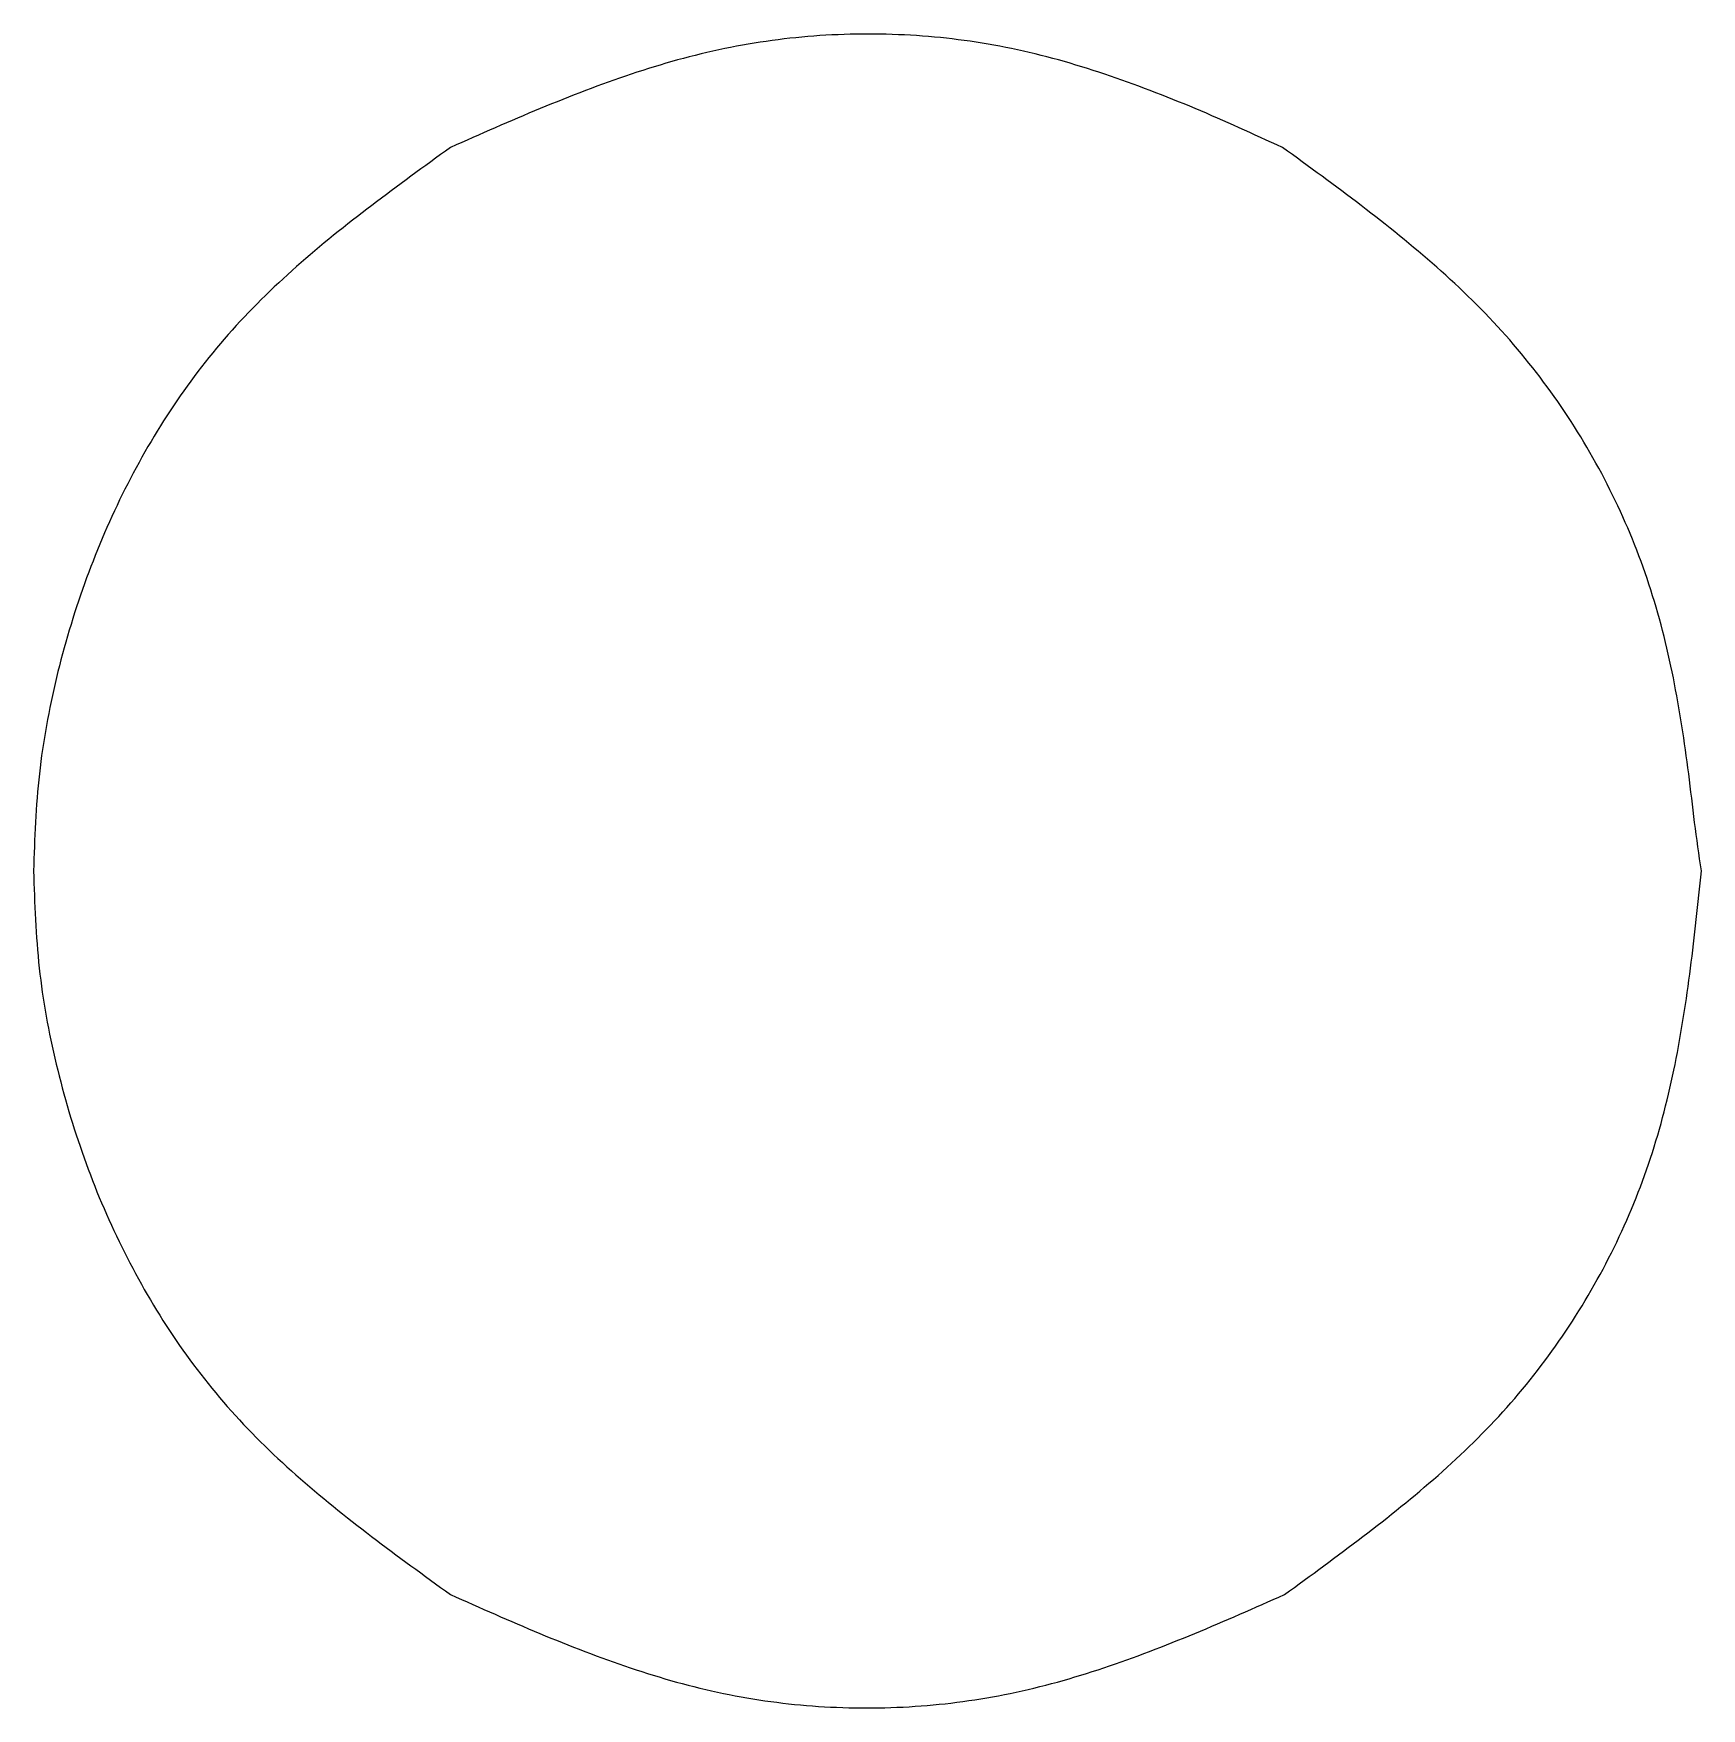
# Model space of a CAD drawing. Extents: x 610 to 1150, y 270 to 883.
# Drawn here: x 805.09 to 834.86, y 710.75 to 740.63 of the extents above; entities that cross this region are included whole.
import ezdxf

# ---------------------------------------------------------------- set-up
doc = ezdxf.new("R2010")
doc.units = 0
doc.layers.get('0').update_dxf_attribs({"linetype": 'CONTINUOUS'})

msp = doc.modelspace()

# ---------------------------------------------------------------- linework, layer by layer
at = {"color": 7}
for points in [[(817.423497, 740.365173), (816.858162, 740.248362), (816.301337, 740.091554), (815.753727, 739.908831)], [(819.12352, 740.595807), (818.552461, 740.557426), (817.9838, 740.480944), (817.423497, 740.365173)], [(820.845675, 740.59606), (820.272419, 740.634468), (819.696762, 740.634334), (819.12352, 740.595807)], [(822.545222, 740.365173), (821.985147, 740.481326), (821.416602, 740.557808), (820.845675, 740.59606)], [(824.207096, 739.909025), (823.662164, 740.091707), (823.107969, 740.248465), (822.545222, 740.365173)], [(815.753727, 739.908831), (815.204507, 739.725571), (814.664555, 739.516244), (814.129941, 739.294551)], [(825.823057, 739.294709), (825.291086, 739.516419), (824.753752, 739.725766), (824.207096, 739.909025)], [(814.129941, 739.294551), (813.592753, 739.071791), (813.060954, 738.836546), (812.529155, 738.601301)], [(827.380774, 738.601301), (826.851576, 738.836599), (826.357673, 739.071898), (825.823057, 739.294709)], [(812.529155, 738.601301), (812.058075, 738.260476), (811.586994, 737.91965), (811.12428, 737.567495)], [(828.785271, 737.562845), (828.322553, 737.916347), (827.851663, 738.258824), (827.380774, 738.601301)], [(811.12428, 737.567495), (810.664833, 737.217825), (810.213634, 736.856985), (809.781059, 736.474157)], [(830.132325, 736.464422), (829.698066, 736.848399), (829.245714, 737.21108), (828.785271, 737.562845)], [(809.781059, 736.474157), (809.35149, 736.093988), (808.940287, 735.692137), (808.561146, 735.261756)], [(831.364473, 735.246067), (830.980197, 735.677661), (830.565251, 736.081624), (830.132325, 736.464422)], [(808.561146, 735.261756), (808.184515, 734.834225), (807.839523, 734.378541), (807.525825, 733.902642)], [(832.413567, 733.88906), (832.095188, 734.364547), (831.744856, 734.818844), (831.364473, 735.246067)], [(807.525825, 733.902642), (807.20968, 733.423031), (806.925319, 732.922889), (806.671067, 732.40792)], [(833.27342, 732.397063), (833.020639, 732.912964), (832.733206, 733.411691), (832.413567, 733.88906)], [(806.671067, 732.40792), (806.415874, 731.891046), (806.191014, 731.359236), (805.996355, 730.816836)], [(833.921406, 730.809005), (833.742588, 731.352334), (833.525192, 731.883217), (833.27342, 732.397063)], [(805.996355, 730.816836), (805.799348, 730.267896), (805.633277, 729.708109), (805.496748, 729.140639)], [(834.356576, 729.135338), (834.242775, 729.700732), (834.101699, 730.261194), (833.921406, 730.809005)], [(805.496748, 729.140639), (805.360723, 728.575262), (805.254023, 728.002257), (805.190393, 727.425161)], [(834.630674, 727.422436), (834.55744, 727.996072), (834.470731, 728.568186), (834.356576, 729.135338)], [(805.190393, 727.425161), (805.126917, 726.849464), (805.106301, 726.269695), (805.085685, 725.689926)], [(834.859512, 725.689926), (834.764257, 726.267941), (834.70427, 726.845957), (834.630674, 727.422436)], [(805.085685, 725.689926), (805.105731, 725.111123), (805.125776, 724.532321), (805.188415, 723.957509)], [(834.663171, 723.954784), (834.737681, 724.532128), (834.798597, 725.111027), (834.859512, 725.689926)], [(805.188415, 723.957509), (805.251203, 723.381328), (805.356788, 722.809156), (805.491775, 722.24457)], [(834.386414, 722.239269), (834.501417, 722.807269), (834.589025, 723.380257), (834.663171, 723.954784)], [(805.491775, 722.24457), (805.627253, 721.677935), (805.792347, 721.11894), (805.988523, 720.57082)], [(833.948843, 720.562989), (834.129874, 721.111655), (834.271759, 721.672983), (834.386414, 722.239269)], [(805.988523, 720.57082), (806.182293, 720.029421), (806.406388, 719.498631), (806.660786, 718.98275)], [(833.298515, 718.971877), (833.551079, 719.486712), (833.769229, 720.018618), (833.948843, 720.562989)], [(806.660786, 718.98275), (806.914265, 718.468734), (807.197828, 717.96952), (807.513078, 717.490759)], [(832.436167, 717.477166), (832.756719, 717.955371), (833.044959, 718.455021), (833.298515, 718.971877)], [(807.513078, 717.490759), (807.825906, 717.015674), (808.169935, 716.560729), (808.545456, 716.133758)], [(831.384078, 716.118095), (831.765581, 716.545868), (832.1169, 717.00088), (832.436167, 717.477166)], [(808.545456, 716.133758), (808.925868, 715.701226), (809.338598, 715.297403), (809.769837, 714.915415)], [(830.156416, 714.905676), (830.587669, 715.286657), (831.001084, 715.688649), (831.384078, 716.118095)], [(809.769837, 714.915415), (810.204087, 714.53076), (810.657106, 714.168246), (811.118437, 713.816986)], [(828.814741, 713.812331), (829.273302, 714.162507), (829.723833, 714.52352), (830.156416, 714.905676)], [(811.118437, 713.816986), (811.583056, 713.463222), (812.056106, 713.120873), (812.529155, 712.778524)], [(827.416069, 712.778524), (827.884996, 713.119478), (828.353923, 713.460432), (828.814741, 713.812331)], [(812.529155, 712.778524), (813.058348, 712.543231), (813.587541, 712.307938), (814.12215, 712.085128)], [(825.815271, 712.085275), (826.352463, 712.308036), (826.884266, 712.54328), (827.416069, 712.778524)], [(814.12215, 712.085128), (814.65412, 711.863418), (815.191453, 711.654069), (815.73811, 711.470814)], [(824.191485, 711.471002), (824.740706, 711.654256), (825.280657, 711.863583), (825.815271, 712.085275)], [(815.73811, 711.470814), (816.283048, 711.288135), (816.837251, 711.131387), (817.400003, 711.014679)], [(822.5217, 711.014679), (823.087039, 711.131487), (823.64387, 711.288284), (824.191485, 711.471002)], [(817.400003, 711.014679), (817.960077, 710.898527), (818.528618, 710.822035), (819.099543, 710.78378)], [(819.099543, 710.78378), (819.672794, 710.745369), (820.248447, 710.745507), (820.821685, 710.784039)], [(820.821685, 710.784039), (821.392741, 710.822424), (821.961399, 710.898912), (822.5217, 711.014679)]]:
    msp.add_open_spline(points, degree=3, dxfattribs=at)

doc.saveas('drawing.dxf')
